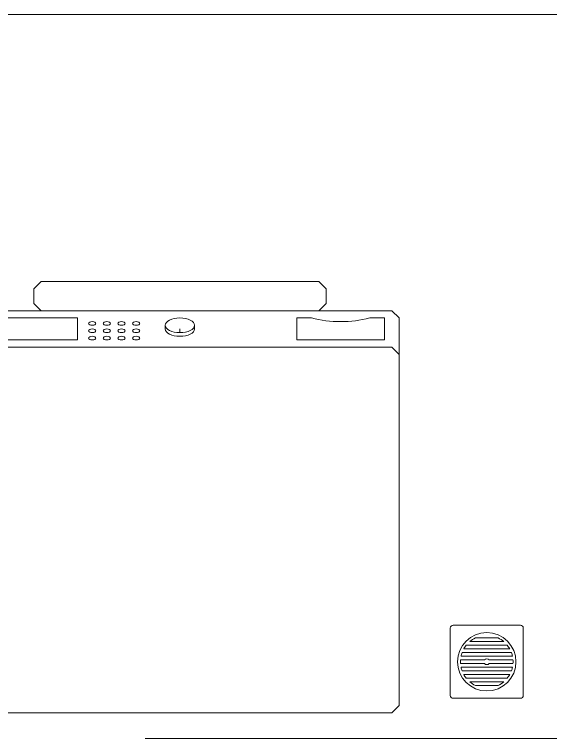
# Model space of a CAD drawing. Header units: millimetres. Extents: x -20144 to 122974, y -38328 to 48263.
# Drawn here: x 36672 to 37406, y 25700 to 26690 of the extents above; entities that cross this region are included whole.
import ezdxf

# ---------------------------------------------------------------- set-up
doc = ezdxf.new("R2010")
doc.units = ezdxf.units.MM
for name, color, linetype, lineweight in [('NET-CAT', 3, 'Continuous', 15), ('THIET BI', 44, 'Continuous', 5), ('THIET-BI', 44, 'Continuous', 5)]:
    doc.layers.add(name, color=color, linetype=linetype, lineweight=lineweight)

# ---------------------------------------------------------------- blocks, each defined once
blk = doc.blocks.new('X-MAY GIAT - X-MAY GIAT-V52-MẶT BẰNG TẦNG 5 ĐẾN TẦNG 22')
at = {"layer": 'THIET BI'}
for p, q in [((-200, 580), (-190, 590)), ((-190, 590), (-200, 580)), ((-190, 590), (190, 590)), ((190, 590), (-190, 590)), ((190, 590), (200, 580)), ((200, 580), (190, 590)), ((-200, 560), (-200, 580)), ((-200, 580), (-200, 560)), ((200, 580), (200, 560)), ((200, 560), (200, 580)), ((-190, 550), (-200, 560)), ((-200, 560), (-190, 550)), ((200, 560), (190, 550)), ((190, 550), (200, 560)), ((-300, 540), (-290, 550)), ((-290, 550), (-300, 540)), ((-290, 550), (-190, 550)), ((-190, 550), (-290, 550)), ((190, 550), (-190, 550)), ((190, 550), (290, 550)), ((290, 550), (190, 550)), ((290, 550), (300, 540)), ((300, 540), (290, 550)), ((-300, 10), (-300, 540)), ((-300, 540), (-300, 10)), ((-250, 510), (-250, 540)), ((-250, 540), (-140, 540)), ((-140, 540), (-140, 510)), ((160, 540), (160, 510)), ((180, 540), (160, 540)), ((280, 540), (260, 540)), ((280, 510), (280, 540)), ((300, 540), (300, 10)), ((300, 10), (300, 540)), ((-20, 530), (-20, 525)), ((0, 520), (0, 525)), ((20, 530), (20, 525)), ((-140, 510), (-250, 510)), ((160, 510), (280, 510)), ((-300, 490), (-290, 500)), ((-290, 500), (290, 500)), ((290, 500), (300, 490)), ((-290, 0), (-300, 10)), ((-300, 10), (-290, 0)), ((300, 10), (290, 0)), ((290, 0), (300, 10)), ((290, 0), (-290, 0)), ((-290, 0), (290, 0))]:
    blk.add_line(p, q, dxfattribs=at)
blk.add_arc((220, 697.5), 162.5, 255.74997, 284.25003, dxfattribs=at)
for centre, major_axis in [((-120, 532.5), (5, 0)), ((-100, 532.5), (5, 0)), ((-80, 532.5), (5, 0)), ((-60, 532.5), (5, 0)), ((0, 530), (20, 0)), ((-120, 522.5), (5, 0)), ((-100, 522.5), (5, 0)), ((-80, 522.5), (5, 0)), ((-60, 522.5), (5, 0)), ((-120, 512.5), (5, 0)), ((-100, 512.5), (5, 0)), ((-80, 512.5), (5, 0)), ((-60, 512.5), (5, 0))]:
    blk.add_ellipse(centre, major_axis=major_axis, ratio=0.5, dxfattribs=at)
blk.add_ellipse((0, 525), major_axis=(20, 0), ratio=0.5, start_param=3.141593, end_param=6.283185, dxfattribs=at)
blk = doc.blocks.new('X-PHEU - X-PHEU-1365544-MẶT BẰNG TẦNG 5 ĐẾN TẦNG 22')
at = {"layer": 'THIET-BI'}
for p, q in [((25, -29), (25, -121)), ((121, -25), (29, -25)), ((125, -121), (125, -29)), ((72.5, -71.88), (72.5, -39.09)), ((77.5, -39.09), (77.5, -71.88)), ((52.5, -103.1), (52.5, -46.9)), ((57.5, -43.54), (57.5, -106.46)), ((62.5, -108.76), (62.5, -41.24)), ((67.5, -39.79), (67.5, -110.21)), ((82.5, -110.21), (82.5, -39.79)), ((87.5, -41.24), (87.5, -108.76)), ((92.5, -106.46), (92.5, -43.54)), ((97.5, -46.9), (97.5, -103.1)), ((47.5, -51.77), (47.5, -98.23)), ((102.5, -98.23), (102.5, -51.77)), ((42.5, -90.48), (42.5, -59.52)), ((107.5, -59.52), (107.5, -90.48)), ((72.5, -110.91), (72.5, -78.12)), ((77.5, -78.12), (77.5, -110.91)), ((29, -125), (121, -125))]:
    blk.add_line(p, q, dxfattribs=at)
blk.add_circle((75, -75), 40, dxfattribs=at)
for centre, radius, start, end in [((29, -29), 4, 90, 180), ((121, -29), 4, 0, 90), ((75, -75), 36, 90, 93.98208), ((75, -75), 36, 86.01792, 90), ((75, -75), 36, 119.0853, 128.68219), ((75, -75), 36, 102.0247, 110.31751), ((75, -75), 36, 69.68249, 77.9753), ((75, -75), 36, 51.31781, 60.9147), ((75, -75), 36, 139.80824, 154.52563), ((75, -75), 36, 25.47437, 40.19176), ((75, -75), 4, 128.68219, 231.31781), ((75, -75), 4, 308.68219, 51.31781), ((75, -75), 36, 205.47437, 220.19176), ((75, -75), 36, 319.80824, 334.52563), ((75, -75), 36, 231.31781, 240.9147), ((75, -75), 36, 249.68249, 257.9753), ((75, -75), 36, 282.0247, 290.31751), ((75, -75), 36, 299.0853, 308.68219), ((75, -75), 36, 266.01792, 270), ((75, -75), 36, 270, 273.98208), ((29, -121), 4, 180, 270), ((121, -121), 4, 270, 0)]:
    blk.add_arc(centre, radius, start, end, dxfattribs=at)

msp = doc.modelspace()

# ---------------------------------------------------------------- linework, layer by layer
at = {"layer": 'NET-CAT'}
for p, q in [((34840.52, 26689.94), (37520.52, 26689.94)), ((37520.52, 25699.94), (36850.52, 25699.94))]:
    msp.add_line(p, q, dxfattribs=at)

# ---------------------------------------------------------------- block references
at = {"layer": 'THIET BI'}
msp.add_blockref('X-MAY GIAT - X-MAY GIAT-V52-MẶT BẰNG TẦNG 5 ĐẾN TẦNG 22', (36898.24, 25734.94), dxfattribs=at)
at = {"layer": 'THIET-BI', "rotation": 270.0000000000006}
msp.add_blockref('X-PHEU - X-PHEU-1365544-MẶT BẰNG TẦNG 5 ĐẾN TẦNG 22', (37393.24, 25879.94), dxfattribs=at)

doc.saveas('drawing.dxf')
